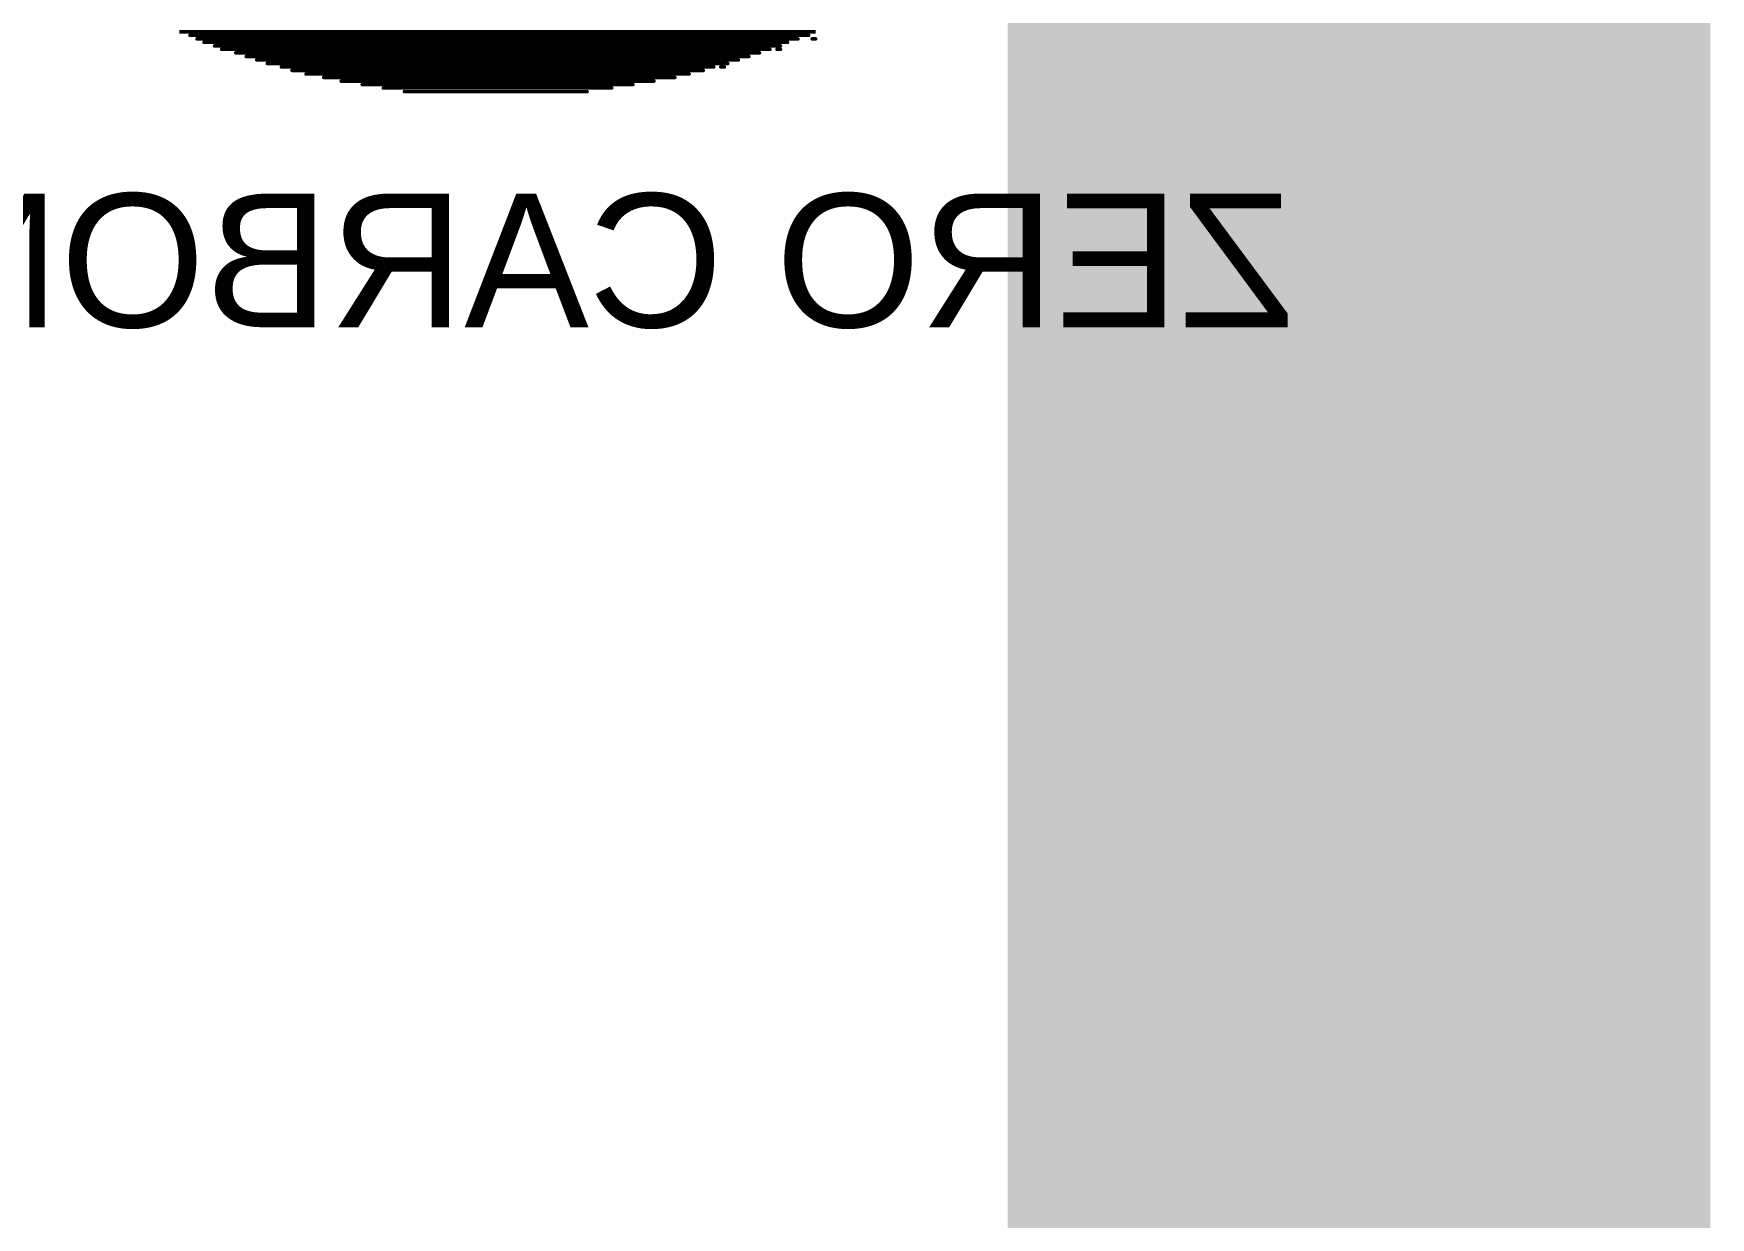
# Model space of a CAD drawing. Header units: inches. Extents: x 0 to 446, y -21 to 70.
# Drawn here: x 22.07 to 34.18, y 39.95 to 48.5 of the extents above; entities that cross this region are included whole.
import ezdxf

# ---------------------------------------------------------------- set-up
doc = ezdxf.new("R2010")
doc.units = ezdxf.units.IN
doc.layers.add('Bottom Overlay', color=54, linetype='Continuous')
doc.layers.add('Top Layer', color=1, linetype='Continuous')
doc.styles.add('Arial', font='', dxfattribs={"height": 0.2})
doc.styles.get('Arial').set_extended_font_data('Arial')

msp = doc.modelspace()

# ---------------------------------------------------------------- hatches: boundary and pattern name
at = {"layer": 'Top Layer'}
for points in [[(29.155, 37.963), (34.184, 37.963), (34.184, 53.914), (29.155, 53.914)], [(29.106, 9.769), (31.746, 9.769), (31.746, 53.522), (29.106, 53.522)]]:
    msp.add_hatch(color=1, dxfattribs=at).paths.add_polyline_path(points)

# ---------------------------------------------------------------- linework, layer by layer
at = {"layer": 'Bottom Overlay'}
for points in [[(23.122, 48.51, 0.0254, 0.0254, 0), (27.719, 48.51, 0.0254, 0.0254, 0)], [(23.198, 48.485, 0.0254, 0.0254, 0), (27.668, 48.485, 0.0254, 0.0254, 0)], [(23.249, 48.459, 0.0254, 0.0254, 0), (27.592, 48.459, 0.0254, 0.0254, 0)], [(27.694, 48.459, 0.0254, 0.0254, 0), (27.719, 48.459, 0.0254, 0.0254, 0)], [(23.299, 48.434, 0.0254, 0.0254, 0), (27.516, 48.434, 0.0254, 0.0254, 0)], [(23.376, 48.408, 0.0254, 0.0254, 0), (27.465, 48.408, 0.0254, 0.0254, 0)], [(23.426, 48.383, 0.0254, 0.0254, 0), (27.389, 48.383, 0.0254, 0.0254, 0)], [(23.528, 48.358, 0.0254, 0.0254, 0), (27.313, 48.358, 0.0254, 0.0254, 0)], [(27.44, 48.383, 0.0254, 0.0254, 0), (27.465, 48.383, 0.0254, 0.0254, 0)], [(23.604, 48.332, 0.0254, 0.0254, 0), (27.236, 48.332, 0.0254, 0.0254, 0)], [(23.68, 48.307, 0.0254, 0.0254, 0), (27.16, 48.307, 0.0254, 0.0254, 0)], [(23.757, 48.281, 0.0254, 0.0254, 0), (27.084, 48.281, 0.0254, 0.0254, 0)], [(23.858, 48.256, 0.0254, 0.0254, 0), (26.982, 48.256, 0.0254, 0.0254, 0)], [(23.934, 48.231, 0.0254, 0.0254, 0), (26.906, 48.231, 0.0254, 0.0254, 0)], [(27.033, 48.256, 0.0254, 0.0254, 0), (27.059, 48.256, 0.0254, 0.0254, 0)], [(24.036, 48.205, 0.0254, 0.0254, 0), (26.805, 48.205, 0.0254, 0.0254, 0)], [(24.163, 48.18, 0.0254, 0.0254, 0), (26.703, 48.18, 0.0254, 0.0254, 0)], [(24.29, 48.154, 0.0254, 0.0254, 0), (26.551, 48.154, 0.0254, 0.0254, 0)], [(24.442, 48.129, 0.0254, 0.0254, 0), (26.398, 48.129, 0.0254, 0.0254, 0)], [(24.595, 48.104, 0.0254, 0.0254, 0), (26.246, 48.104, 0.0254, 0.0254, 0)], [(24.747, 48.078, 0.0254, 0.0254, 0), (26.068, 48.078, 0.0254, 0.0254, 0)]]:
    msp.add_lwpolyline(points, format="xyseb", dxfattribs=at)
for points in [[(23.191, 48.485, 0.0127, 0.0127, 1), (23.204, 48.485, 0.0127, 0.0127, 1)], [(23.242, 48.459, 0.0127, 0.0127, 1), (23.255, 48.459, 0.0127, 0.0127, 1)], [(27.586, 48.459, 0.0127, 0.0127, 1), (27.598, 48.459, 0.0127, 0.0127, 1)], [(27.662, 48.485, 0.0127, 0.0127, 1), (27.675, 48.485, 0.0127, 0.0127, 1)], [(27.687, 48.459, 0.0127, 0.0127, 1), (27.7, 48.459, 0.0127, 0.0127, 1)], [(27.713, 48.459, 0.0127, 0.0127, 1), (27.725, 48.459, 0.0127, 0.0127, 1)], [(23.293, 48.434, 0.0127, 0.0127, 1), (23.306, 48.434, 0.0127, 0.0127, 1)], [(23.369, 48.408, 0.0127, 0.0127, 1), (23.382, 48.408, 0.0127, 0.0127, 1)], [(23.42, 48.383, 0.0127, 0.0127, 1), (23.433, 48.383, 0.0127, 0.0127, 1)], [(23.522, 48.358, 0.0127, 0.0127, 1), (23.534, 48.358, 0.0127, 0.0127, 1)], [(27.306, 48.358, 0.0127, 0.0127, 1), (27.319, 48.358, 0.0127, 0.0127, 1)], [(27.382, 48.383, 0.0127, 0.0127, 1), (27.395, 48.383, 0.0127, 0.0127, 1)], [(27.433, 48.383, 0.0127, 0.0127, 1), (27.446, 48.383, 0.0127, 0.0127, 1)], [(27.459, 48.408, 0.0127, 0.0127, 1), (27.471, 48.408, 0.0127, 0.0127, 1)], [(27.459, 48.383, 0.0127, 0.0127, 1), (27.471, 48.383, 0.0127, 0.0127, 1)], [(27.509, 48.434, 0.0127, 0.0127, 1), (27.522, 48.434, 0.0127, 0.0127, 1)], [(23.598, 48.332, 0.0127, 0.0127, 1), (23.611, 48.332, 0.0127, 0.0127, 1)], [(23.674, 48.307, 0.0127, 0.0127, 1), (23.687, 48.307, 0.0127, 0.0127, 1)], [(23.75, 48.281, 0.0127, 0.0127, 1), (23.763, 48.281, 0.0127, 0.0127, 1)], [(23.852, 48.256, 0.0127, 0.0127, 1), (23.865, 48.256, 0.0127, 0.0127, 1)], [(23.928, 48.231, 0.0127, 0.0127, 1), (23.941, 48.231, 0.0127, 0.0127, 1)], [(26.9, 48.231, 0.0127, 0.0127, 1), (26.913, 48.231, 0.0127, 0.0127, 1)], [(26.976, 48.256, 0.0127, 0.0127, 1), (26.989, 48.256, 0.0127, 0.0127, 1)], [(27.027, 48.256, 0.0127, 0.0127, 1), (27.04, 48.256, 0.0127, 0.0127, 1)], [(27.052, 48.256, 0.0127, 0.0127, 1), (27.065, 48.256, 0.0127, 0.0127, 1)], [(27.078, 48.281, 0.0127, 0.0127, 1), (27.09, 48.281, 0.0127, 0.0127, 1)], [(27.154, 48.307, 0.0127, 0.0127, 1), (27.167, 48.307, 0.0127, 0.0127, 1)], [(27.23, 48.332, 0.0127, 0.0127, 1), (27.243, 48.332, 0.0127, 0.0127, 1)], [(24.03, 48.205, 0.0127, 0.0127, 1), (24.042, 48.205, 0.0127, 0.0127, 1)], [(24.157, 48.18, 0.0127, 0.0127, 1), (24.169, 48.18, 0.0127, 0.0127, 1)], [(24.284, 48.154, 0.0127, 0.0127, 1), (24.296, 48.154, 0.0127, 0.0127, 1)], [(24.436, 48.129, 0.0127, 0.0127, 1), (24.449, 48.129, 0.0127, 0.0127, 1)], [(24.588, 48.104, 0.0127, 0.0127, 1), (24.601, 48.104, 0.0127, 0.0127, 1)], [(26.239, 48.104, 0.0127, 0.0127, 1), (26.252, 48.104, 0.0127, 0.0127, 1)], [(26.392, 48.129, 0.0127, 0.0127, 1), (26.405, 48.129, 0.0127, 0.0127, 1)], [(26.544, 48.154, 0.0127, 0.0127, 1), (26.557, 48.154, 0.0127, 0.0127, 1)], [(26.697, 48.18, 0.0127, 0.0127, 1), (26.709, 48.18, 0.0127, 0.0127, 1)], [(26.798, 48.205, 0.0127, 0.0127, 1), (26.811, 48.205, 0.0127, 0.0127, 1)], [(24.741, 48.078, 0.0127, 0.0127, 1), (24.754, 48.078, 0.0127, 0.0127, 1)], [(26.062, 48.078, 0.0127, 0.0127, 1), (26.074, 48.078, 0.0127, 0.0127, 1)]]:
    msp.add_lwpolyline(points, format="xyseb", close=True, dxfattribs=at)

# ---------------------------------------------------------------- texts
at = {"layer": 'Bottom Overlay', "style": 'Arial', "text_generation_flag": 2}
msp.add_text('ZERO CARBON FOOTPRINT', height=0.9652, rotation=360, dxfattribs=at).set_placement((31.173, 46.376))

doc.saveas('drawing.dxf')
